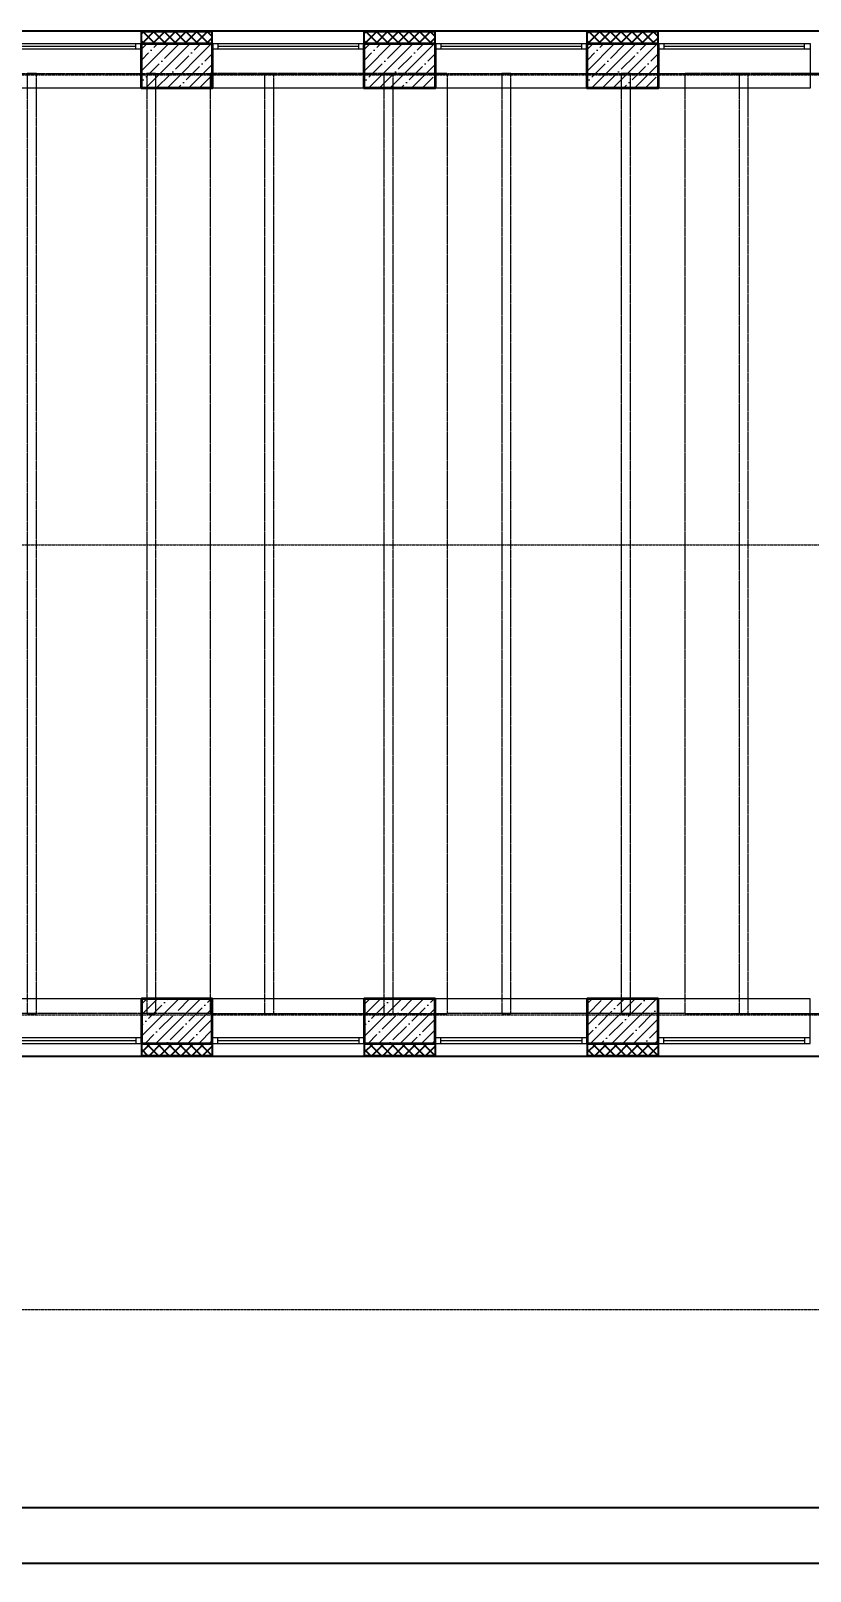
# Model space of a CAD drawing. Header units: millimetres. Extents: x 0 to 168960, y -92093 to 443706.
# Drawn here: x 24761 to 34549, y 333366 to 352708 of the extents above; entities that cross this region are included whole.
import ezdxf

# ---------------------------------------------------------------- set-up
doc = ezdxf.new("R2010")
doc.units = ezdxf.units.MM
doc.linetypes.add('короткая штриховая', pattern=[282.222222, 141.111111, -141.111111])
doc.linetypes.add('осевая', pattern=[50.8, 31.75, -6.35, 6.35, -6.35])
for name, color, linetype, lineweight in [('_0', 7, 'Continuous', 15), ('АР_Окна БЛОК', 250, 'Continuous', 13), ('Балки.1', 7, 'Continuous', 9)]:
    doc.layers.add(name, color=color, linetype=linetype, lineweight=lineweight)
doc.layers.add('АР_Сущ.Несущая стена', color=7, linetype='Continuous')
doc.styles.add('Текст_М100', font='GOST_Common Italic.ttf', dxfattribs={"height": 250})
doc.dimstyles.new('Размеры_М100', dxfattribs={"dimtxt": 250, "dimasz": 100, "dimexe": 100, "dimexo": 100, "dimgap": 100, "dimtad": 1, "dimrnd": 5, "dimtxsty": 'Текст_М100', "dimblk": 'ARCHTICK', "dimcen": 250, "dimdle": 100, "dimadec": 0, "dimazin": 2, "dimtfac": 1, "dimtmove": 1, "dimatfit": 3, "dimfxl": 1, "dimarcsym": 0})
pattern_1 = [(225, (313224.89, -135875.53), (67.35192, -67.35192), []), (315, (313224.89, -135875.53), (67.35192, 67.35192), [])]
pattern_2 = [(225, (316024.89, -135875.53), (67.35192, -67.35192), []), (315, (316024.89, -135875.53), (67.35192, 67.35192), [])]
pattern_3 = [(225, (318824.89, -135875.53), (67.35192, -67.35192), []), (315, (318824.89, -135875.53), (67.35192, 67.35192), [])]
pattern_4 = [(45, (-43401.8, 113734.06), (-134.70384, 134.70384), []), (45, (-43267.1, 113734.06), (-134.70384, 134.70384), [238.125, -47.625, 0, -47.625])]
pattern_5 = [(45, (-40601.8, 113734.06), (-134.70384, 134.70384), []), (45, (-40467.1, 113734.06), (-134.70384, 134.70384), [238.125, -47.625, 0, -47.625])]

# ---------------------------------------------------------------- blocks, each defined once
blk = doc.blocks.new('ОКНО 1910')
at = {"layer": 'АР_Окна БЛОК', "color": 8, "ltscale": 0.1}
for points in [[(178763, -124525), (180673, -124525), (180673, -125085), (178763, -125085)], [(178763, -125015), (180673, -125015), (180673, -125085), (178763, -125085)], [(178763, -125015), (178833, -125015), (178833, -125085), (178763, -125085)], [(180603, -125015), (180673, -125015), (180673, -125085), (180603, -125085)]]:
    blk.add_lwpolyline(points, close=True, dxfattribs=at)
blk.add_lwpolyline([(178833, -125050), (180603, -125050)], dxfattribs=at)
blk = doc.blocks.new('3 ЭТАЖ')
at = {"layer": 'АР_Сущ.Несущая стена', "ltscale": 0.1}
h = blk.add_hatch(dxfattribs=at)
h.set_pattern_fill('ANSI37', color=8, scale=30, angle=180)
h.set_pattern_definition(pattern_1)
h.paths.add_polyline_path([(134462, -10791), (135352, -10791), (135352, -10641), (134462, -10641)])
at = {"layer": 'АР_Сущ.Несущая стена', "lineweight": 13, "ltscale": 10000}
h = blk.add_hatch(dxfattribs=at)
h.set_pattern_fill('ANSI35', color=8, scale=30)
h.set_pattern_definition(pattern_4)
h.paths.add_polyline_path([(135352, -11351), (135352, -10996), (134472, -10996), (134472, -11351)])
h.paths.add_polyline_path([(135352, -10996), (135352, -10791), (134472, -10791), (134472, -10996)])
at = {"layer": 'АР_Сущ.Несущая стена', "ltscale": 0.1}
h = blk.add_hatch(dxfattribs=at)
h.set_pattern_fill('ANSI37', color=8, scale=30, angle=180)
h.set_pattern_definition(pattern_2)
h.paths.add_polyline_path([(137262, -10791), (138152, -10791), (138152, -10641), (137262, -10641)])
at = {"layer": 'АР_Сущ.Несущая стена', "lineweight": 13, "ltscale": 10000}
h = blk.add_hatch(dxfattribs=at)
h.set_pattern_fill('ANSI35', color=8, scale=30)
h.set_pattern_definition(pattern_5)
h.paths.add_polyline_path([(138152, -11351), (138152, -10996), (137272, -10996), (137272, -11351)])
h.paths.add_polyline_path([(138152, -10996), (138152, -10791), (137272, -10791), (137272, -10996)])
at = {"layer": 'АР_Сущ.Несущая стена', "ltscale": 0.1}
h = blk.add_hatch(dxfattribs=at)
h.set_pattern_fill('ANSI37', color=8, scale=30, angle=180)
h.set_pattern_definition(pattern_3)
h.paths.add_polyline_path([(140062, -10791), (140952, -10791), (140952, -10641), (140062, -10641)])
at = {"layer": 'АР_Сущ.Несущая стена', "lineweight": 13, "ltscale": 10000}
h = blk.add_hatch(dxfattribs=at)
h.set_pattern_fill('ANSI35', color=8, scale=30)
h.set_pattern_definition([(45, (-37801.8, 113734.06), (-134.70384, 134.70384), []), (45, (-37667.1, 113734.06), (-134.70384, 134.70384), [238.125, -47.625, 0, -47.625])])
h.paths.add_polyline_path([(140952, -11351), (140952, -10996), (140072, -10996), (140072, -11351)])
h.paths.add_polyline_path([(140952, -10996), (140952, -10791), (140072, -10791), (140072, -10996)])
h = blk.add_hatch(dxfattribs=at)
h.set_pattern_fill('ANSI35', color=8, scale=30)
h.set_pattern_definition(pattern_4)
h.paths.add_polyline_path([(135352, -22786), (135352, -23141), (134472, -23141), (134472, -22786)])
h.paths.add_polyline_path([(135352, -23141), (135352, -23346), (134472, -23346), (134472, -23141)])
h = blk.add_hatch(dxfattribs=at)
h.set_pattern_fill('ANSI35', color=8, scale=30)
h.set_pattern_definition(pattern_5)
h.paths.add_polyline_path([(138152, -22786), (138152, -23141), (137272, -23141), (137272, -22786)])
h.paths.add_polyline_path([(138152, -23141), (138152, -23346), (137272, -23346), (137272, -23141)])
h = blk.add_hatch(dxfattribs=at)
h.set_pattern_fill('ANSI35', color=8, scale=30)
h.paths.add_polyline_path([(140952, -22786), (140952, -23141), (140072, -23141), (140072, -22786)])
h.paths.add_polyline_path([(140952, -23141), (140952, -23346), (140072, -23346), (140072, -23141)])
at = {"layer": 'АР_Сущ.Несущая стена', "ltscale": 0.1}
h = blk.add_hatch(dxfattribs=at)
h.set_pattern_fill('ANSI37', color=8, scale=30, angle=180)
h.set_pattern_definition(pattern_1)
h.paths.add_polyline_path([(134462, -23346), (135352, -23346), (135352, -23496), (134462, -23496)])
h = blk.add_hatch(dxfattribs=at)
h.set_pattern_fill('ANSI37', color=8, scale=30, angle=180)
h.set_pattern_definition(pattern_2)
h.paths.add_polyline_path([(137262, -23346), (138152, -23346), (138152, -23496), (137262, -23496)])
h = blk.add_hatch(dxfattribs=at)
h.set_pattern_fill('ANSI37', color=8, scale=30, angle=180)
h.set_pattern_definition(pattern_3)
h.paths.add_polyline_path([(140062, -23346), (140952, -23346), (140952, -23496), (140062, -23496)])
at = {"layer": 'АР_Сущ.Несущая стена', "color": 8, "ltscale": 0.1}
for points in [[(124152, -10631), (175020, -10631), (175020, -23506), (173657, -23506)], [(134462, -10791), (134462, -10631)], [(135352, -10791), (135352, -10631)], [(137262, -10791), (137262, -10631)], [(138152, -10791), (138152, -10631)], [(140062, -10791), (140062, -10631)], [(140952, -10791), (140952, -10631)], [(134462, -10641), (135352, -10641)], [(137262, -10641), (138152, -10641)], [(140062, -10641), (140952, -10641)], [(134462, -23346), (134462, -23506)], [(135352, -23346), (135352, -23506)], [(137262, -23346), (137262, -23506)], [(138152, -23346), (138152, -23506)], [(140062, -23346), (140062, -23506)], [(140952, -23346), (140952, -23506)], [(121352, -23506), (143743, -23506), (143743, -27211), (146236, -27211)], [(134462, -23496), (135352, -23496)], [(137262, -23496), (138152, -23496)], [(140062, -23496), (140952, -23496)]]:
    blk.add_lwpolyline(points, dxfattribs=at)
at = {"layer": 'АР_Сущ.Несущая стена', "color": 8, "linetype": 'Continuous', "lineweight": 35, "flags": 128}
for points in [[(134462, -10791), (135352, -10791), (135352, -11351), (134462, -11351)], [(137262, -10791), (138152, -10791), (138152, -11351), (137262, -11351)], [(140062, -10791), (140952, -10791), (140952, -11351), (140062, -11351)], [(134462, -23346), (135352, -23346), (135352, -22786), (134462, -22786)], [(137262, -23346), (138152, -23346), (138152, -22786), (137262, -22786)], [(140062, -23346), (140952, -23346), (140952, -22786), (140062, -22786)]]:
    blk.add_lwpolyline(points, close=True, dxfattribs=at)
at = {"layer": 'АР_Сущ.Несущая стена', "color": 8, "linetype": 'короткая штриховая', "ltscale": 0.01}
for points in [[(135327, -11168), (138307, -11168)], [(141287, -11168), (144267, -11168)]]:
    blk.add_lwpolyline(points, dxfattribs=at)
at = {"layer": 'Балки.1', "color": 8, "linetype": 'короткая штриховая', "ltscale": 0.01}
for points in [[(135327, -22968), (132347, -22968), (132347, -11168), (135327, -11168)], [(141287, -22968), (138307, -22968), (138307, -11168), (141287, -11168)]]:
    blk.add_lwpolyline(points, close=True, dxfattribs=at)
for points in [[(133087, -11168), (133029, -11168), (133029, -22968), (133144, -22968), (133144, -11168), (133029, -11168)], [(134587, -11168), (134529, -11168), (134529, -22968), (134644, -22968), (134644, -11168), (134529, -11168)], [(136067, -11168), (136009, -11168), (136009, -22968), (136124, -22968), (136124, -11168), (136009, -11168)], [(137567, -11168), (137509, -11168), (137509, -22968), (137624, -22968), (137624, -11168), (137509, -11168)], [(139047, -11168), (138989, -11168), (138989, -22968), (139104, -22968), (139104, -11168), (138989, -11168)], [(140547, -11168), (140489, -11168), (140489, -22968), (140604, -22968), (140604, -11168), (140489, -11168)], [(142027, -11168), (141969, -11168), (141969, -22968), (142084, -22968), (142084, -11168), (141969, -11168)], [(135327, -22968), (138307, -22968)], [(141287, -22968), (144267, -22968)]]:
    blk.add_lwpolyline(points, dxfattribs=at)
at = {"layer": 'АР_Сущ.Несущая стена', "color": 8, "rotation": 180}
for p in [(313225, -135876), (316025, -135876), (318825, -135876), (321625, -135876)]:
    blk.add_blockref('ОКНО 1910', p, dxfattribs=at)
at = {"layer": 'АР_Сущ.Несущая стена', "color": 8, "xscale": -1}
for p in [(313225, 101739), (316025, 101739), (318825, 101739), (321625, 101739)]:
    blk.add_blockref('ОКНО 1910', p, dxfattribs=at)
blk = doc.blocks.new('_ArchTick')
at = {"color": 8, "linetype": 'ByBlock', "const_width": 0.15}
blk.add_lwpolyline([(-0.5, -0.5), (0.5, 0.5)], dxfattribs=at)
blk = doc.blocks.new('*D193')
at = {"layer": '_0', "color": 8, "lineweight": -2, "ltscale": 100, "transparency": 16777216}
for p, q in [((12194, 334005), (12194, 333366)), ((66194, 334005), (66194, 333366)), ((12094, 333466), (66294, 333466))]:
    blk.add_line(p, q, dxfattribs=at)
at = {"layer": 'Defpoints', "color": 0, "ltscale": 100, "transparency": 16777216}
for p in [(12194, 334105), (66194, 334105), (66194, 333466)]:
    blk.add_point(p, dxfattribs=at)
at = {"layer": '_0', "color": 8, "lineweight": -2, "ltscale": 100, "transparency": 16777216, "xscale": 100, "yscale": 100, "zscale": 100, "rotation": 180}
blk.add_blockref('_ArchTick', (12194, 333466), dxfattribs=at)
at = {"layer": '_0', "color": 8, "lineweight": -2, "ltscale": 100, "transparency": 16777216, "xscale": 100, "yscale": 100, "zscale": 100}
blk.add_blockref('_ArchTick', (66194, 333466), dxfattribs=at)
at = {"layer": '_0', "color": 8, "ltscale": 100, "transparency": 16777216, "insert": (39194, 333691), "char_height": 250, "attachment_point": 5, "style": 'Текст_М100'}
blk.add_mtext('54000', dxfattribs=at)
blk = doc.blocks.new('*D194')
at = {"layer": '_0', "color": 8, "lineweight": -2, "ltscale": 100, "transparency": 16777216}
for p, q in [((12194, 334278), (12194, 334066)), ((35944, 334278), (35944, 334066)), ((12094, 334166), (36044, 334166))]:
    blk.add_line(p, q, dxfattribs=at)
at = {"layer": 'Defpoints', "color": 0, "ltscale": 100, "transparency": 16777216}
for p in [(12194, 334378), (35944, 334378), (35944, 334166)]:
    blk.add_point(p, dxfattribs=at)
at = {"layer": '_0', "color": 8, "lineweight": -2, "ltscale": 100, "transparency": 16777216, "xscale": 100, "yscale": 100, "zscale": 100, "rotation": 180}
blk.add_blockref('_ArchTick', (12194, 334166), dxfattribs=at)
at = {"layer": '_0', "color": 8, "lineweight": -2, "ltscale": 100, "transparency": 16777216, "xscale": 100, "yscale": 100, "zscale": 100}
blk.add_blockref('_ArchTick', (35944, 334166), dxfattribs=at)
at = {"layer": '_0', "color": 8, "ltscale": 100, "transparency": 16777216, "insert": (24069, 334393), "char_height": 250, "attachment_point": 5, "style": 'Текст_М100'}
blk.add_mtext('23750', dxfattribs=at)

msp = doc.modelspace()

# ---------------------------------------------------------------- linework, layer by layer
at = {"layer": '_0', "linetype": 'осевая', "ltscale": 0.3}
for p, q in [((1843.707, 352153.426), (70093.707, 352153.426)), ((1843.707, 346253.426), (70093.707, 346253.426)), ((1843.707, 340353.426), (70093.707, 340353.426)), ((1843.707, 336653.426), (70093.707, 336653.426))]:
    msp.add_line(p, q, dxfattribs=at)

# ---------------------------------------------------------------- block references
at = {"layer": '_0'}
msp.add_blockref('3 ЭТАЖ', (-108312.067, 363338.701), dxfattribs=at)

# ---------------------------------------------------------------- dimensions: what is measured, and where the dimension line sits
at = {"layer": '_0', "ltscale": 100}
for base, p1, p2, picture, middle in [((35943.707, 334166.434), (12193.707, 334377.926), (35943.707, 334377.926), '*D194', (24068.707, 334393.044)), ((66193.707, 333466.434), (12193.707, 334105.248), (66193.707, 334105.248), '*D193', (39193.707, 333691.434))]:
    dim = msp.add_linear_dim(base=base, p1=p1, p2=p2, dimstyle='Размеры_М100', override={"dimclrd": 8, "dimclre": 8, "dimclrt": 8}, dxfattribs=at)
    dim.commit()
    dim.dimension.update_dxf_attribs({"geometry": picture, "text_midpoint": middle})

doc.saveas('drawing.dxf')
